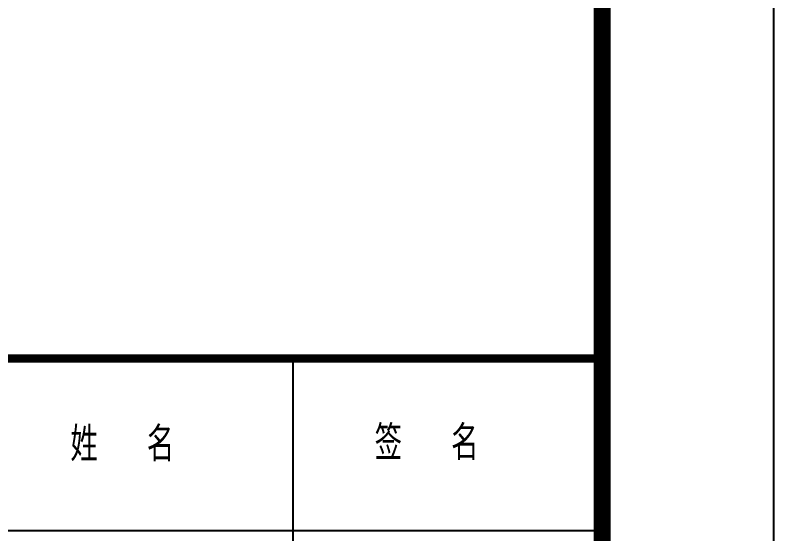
# Model space of a CAD drawing. Extents: x 1751103 to 2598738, y -609732 to 659428.
# Drawn here: x 2334267 to 2340895, y -318498 to -313971 of the extents above; entities that cross this region are included whole.
import ezdxf

# ---------------------------------------------------------------- set-up
doc = ezdxf.new("R2010")
doc.units = 0
doc.header["$LTSCALE"] = 1000
doc.header["$MEASUREMENT"] = 0
doc.layers.get('0').update_dxf_attribs({"linetype": 'CONTINUOUS'})
doc.layers.add('PUB_TEXT', color=7, linetype='CONTINUOUS')
doc.layers.add('PUB_TITLE', color=4, linetype='CONTINUOUS')
doc.styles.add('TQ', font='txt.shx', dxfattribs={"width": 0.8, "bigfont": 'hztxt.shx'})

# ---------------------------------------------------------------- blocks, each defined once
blk = doc.blocks.new('得')
at = {"layer": 'PUB_TITLE', "color": 4}
for p, q in [((2336694.5, -234283.6), (2336694.5, -223783.6)), ((2331144.6, -225283.6), (2339394.6, -225283.6))]:
    blk.add_line(p, q, dxfattribs=at)
at = {"layer": 'PUB_TITLE', "color": 4, "const_width": 75}
blk.add_lwpolyline([(2331144.6, -223783.6), (2339394.6, -223783.6)], dxfattribs=at)
at = {"layer": 'PUB_TEXT', "color": 2, "char_height": 300, "width": 2519.746, "attachment_point": 1, "style": 'TQ'}
for s, insert in [('签  名', (2337407.2, -224369.2)), ('姓  名', (2334749, -224381.4))]:
    blk.add_mtext(s, dxfattribs=dict(at, insert=insert))

msp = doc.modelspace()

# ---------------------------------------------------------------- linework, layer by layer
at = {"layer": 'PUB_TITLE'}
msp.add_lwpolyline([(2088594.6, -353363.9), (2340894.6, -353363.9), (2340894.6, -264263.9), (2088594.6, -264263.9)], close=True, dxfattribs=at)
at = {"layer": 'PUB_TITLE', "const_width": 150}
msp.add_lwpolyline([(2092344.6, -351863.9), (2339394.6, -351863.9), (2339394.6, -265763.9), (2092344.6, -265763.9)], close=True, dxfattribs=at)

# ---------------------------------------------------------------- block references
msp.add_blockref('得', (0, -93184.1))

doc.saveas('drawing.dxf')
